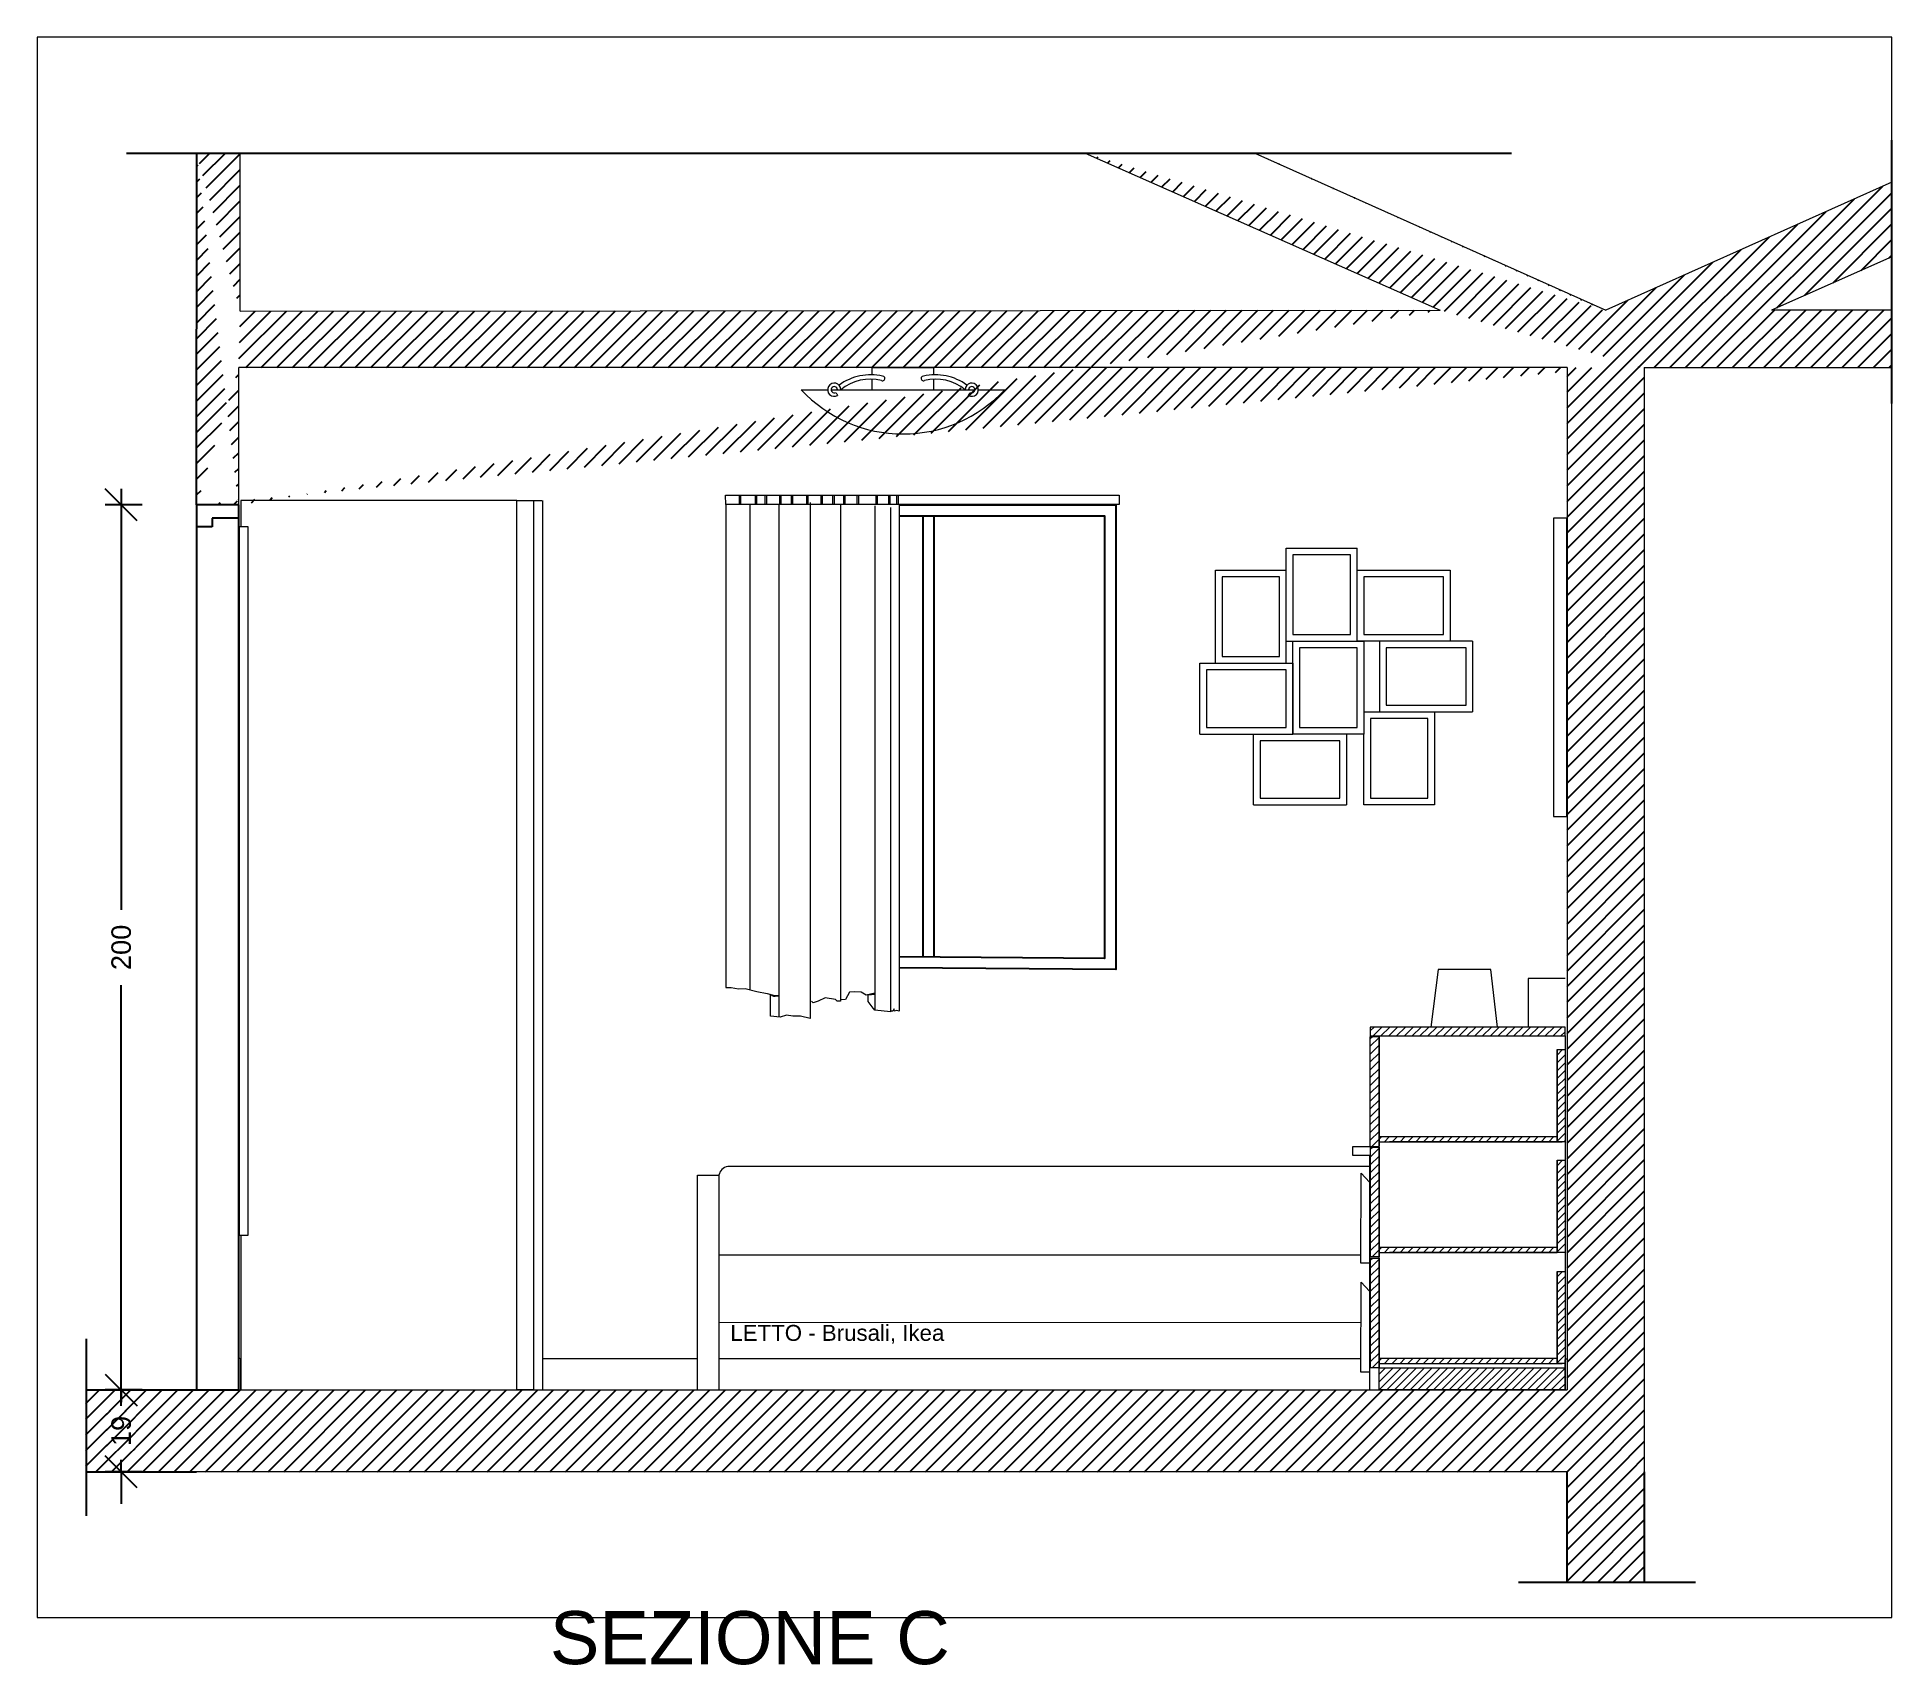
# Paper-space layout 'C' of a CAD drawing. Header units: inches. Extents: x 47 to 256, y 13 to 197.
# The model-space entities are those that its viewports show. They can reach past a viewport. Long polylines and large blocks are cut down to what shows.
import ezdxf

# ---------------------------------------------------------------- set-up
doc = ezdxf.new("R2010")
doc.units = ezdxf.units.IN
doc.header["$MEASUREMENT"] = 0
doc.layers.get('0').update_dxf_attribs({"color": 140})
doc.layers.get('Defpoints').update_dxf_attribs({"color": 6})
for name, color, linetype, lineweight in [('A-ANNO-DIMS', 3, 'Continuous', 18), ('A-DETL-MBND', 140, 'Continuous', 18), ('A-DOOR-FULL', 2, 'Continuous', 25), ('A-FURN', 8, 'Continuous', 18), ('battiscopa e pavimento', 6, 'Continuous', 13)]:
    doc.layers.add(name, color=color, linetype=linetype, lineweight=lineweight)
doc.layers.add('FINESTRE', color=4, linetype='Continuous')
doc.layers.add('G-ANNO-NPLT', color=210, linetype='Continuous', plot=False)
doc.styles.add('ARIAL', font='Arial.ttf')
doc.styles.get("Standard").update_dxf_attribs({"font": 'Arial.ttf'})
doc.dimstyles.new('TICK_36', dxfattribs={"dimtxt": 2.2, "dimasz": 3.6, "dimexe": 1.8, "dimexo": 1.2, "dimgap": 1.8, "dimtad": 0, "dimdec": 0, "dimzin": 0, "dimdsep": 46, "dimtxsty": 'ARIAL', "dimblk": 'OBLIQUE', "dimblk1": 'OBLIQUE', "dimblk2": 'OBLIQUE', "dimcen": 1.8, "dimdle": 1.8, "dimclrd": 256, "dimclrt": 256, "dimadec": 0, "dimazin": 0, "dimtfac": 1, "dimtdec": 0, "dimtmove": 1, "dimatfit": 3, "dimldrblk": 'OPEN90', "dimfxl": 1, "dimtfill": 1, "dimtolj": 1, "dimtzin": 0, "dimarcsym": 0})

# ---------------------------------------------------------------- blocks, each defined once
blk = doc.blocks.new('_Oblique')
at = {"color": 0, "linetype": 'ByBlock', "lineweight": -2}
blk.add_line((-0.5, -0.5), (0.5, 0.5), dxfattribs=at)
blk = doc.blocks.new('*D173')
at = {"layer": 'A-ANNO-DIMS', "lineweight": -2, "transparency": 16777216}
for p, q in [((56.09, 145.6), (56.09, 98.06)), ((56.09, 42), (56.09, 89.54))]:
    blk.add_line(p, q, dxfattribs=at)
at = {"layer": 'A-ANNO-DIMS', "color": 0, "lineweight": -2, "transparency": 16777216}
for p, q in [((58.44, 143.8), (54.29, 143.8)), ((58.44, 43.8), (54.29, 43.8))]:
    blk.add_line(p, q, dxfattribs=at)
at = {"layer": 'Defpoints', "color": 0, "transparency": 16777216}
for p in [(56.09, 143.8), (59.64, 143.8), (59.64, 43.8)]:
    blk.add_point(p, dxfattribs=at)
at = {"layer": 'A-ANNO-DIMS', "lineweight": -2, "transparency": 16777216, "xscale": 3.6, "yscale": 3.6, "zscale": 3.6}
for p, rotation in [((56.09, 143.8), 90), ((56.09, 43.8), 270)]:
    blk.add_blockref('_Oblique', p, dxfattribs=dict(at, rotation=rotation))
at = {"layer": 'A-ANNO-DIMS', "transparency": 16777216, "insert": (56.09, 93.8), "char_height": 2.2, "attachment_point": 5, "rotation": 90, "style": 'ARIAL', "bg_fill": 3, "box_fill_scale": 1.25, "bg_fill_color": 256, "bg_fill_true_color": 13158600, "bg_fill_transparency": 0}
blk.add_mtext('\\A1;200', dxfattribs=at)
blk = doc.blocks.new('_Open90')
at = {"color": 0, "linetype": 'ByBlock', "lineweight": -2}
for p, q in [((0, 0), (-1, 0)), ((-0.5, 0.5), (0, 0)), ((0, 0), (-0.5, -0.5))]:
    blk.add_line(p, q, dxfattribs=at)
blk = doc.blocks.new('*D174')
at = {"layer": 'A-ANNO-DIMS', "lineweight": -2, "transparency": 16777216}
for p, q in [((56.09, 43.8), (56.09, 47.4)), ((56.09, 43.8), (56.09, 42.44)), ((56.09, 34.55), (56.09, 35.9)), ((56.09, 34.55), (56.09, 30.95))]:
    blk.add_line(p, q, dxfattribs=at)
at = {"layer": 'A-ANNO-DIMS', "color": 0, "lineweight": -2, "transparency": 16777216}
for p, q in [((58.44, 43.8), (54.29, 43.8)), ((58.44, 34.55), (54.29, 34.55))]:
    blk.add_line(p, q, dxfattribs=at)
at = {"layer": 'Defpoints', "color": 0, "transparency": 16777216}
for p in [(59.64, 43.8), (56.09, 34.55), (59.64, 34.55)]:
    blk.add_point(p, dxfattribs=at)
at = {"layer": 'A-ANNO-DIMS', "lineweight": -2, "transparency": 16777216, "xscale": 3.6, "yscale": 3.6, "zscale": 3.6}
for p, rotation in [((56.09, 43.8), 270), ((56.09, 34.55), 90)]:
    blk.add_blockref('_Oblique', p, dxfattribs=dict(at, rotation=rotation))
at = {"layer": 'A-ANNO-DIMS', "transparency": 16777216, "insert": (56.09, 39.17), "char_height": 2.2, "attachment_point": 5, "rotation": 90, "style": 'ARIAL', "bg_fill": 3, "box_fill_scale": 1.25, "bg_fill_color": 256, "bg_fill_true_color": 13158600, "bg_fill_transparency": 0}
blk.add_mtext('\\A1;19', dxfattribs=at)

msp = doc.modelspace()

# ---------------------------------------------------------------- hatches: boundary and pattern name
h = msp.add_hatch()
h.set_pattern_fill('ANSI31', color=1, scale=20)
edge = h.paths.add_edge_path()
edge.add_line((1584.52, 2240.58), (1284.42, 2240.58))
edge.add_line((1284.77, 2253.31), (1555.8, 2253.58))
edge.add_line((1284.42, 2209.58), (1284.42, 2240.58))
edge.add_line((1274.91, 2209.58), (1274.93, 2289.06))
edge.add_line((1284.77, 2253.31), (1284.77, 2289.06))
edge.add_line((1274.93, 2289.06), (1284.77, 2289.06))
edge.add_line((1284.42, 2209.58), (1274.91, 2209.58))
edge.add_line((1593.22, 2240.58), (1593.22, 2253.3))
edge.add_line((1513.96, 2289.06), (1593.23, 2253.58))
edge.add_line((1475.63, 2289.06), (1513.96, 2289.06))
edge.add_line((1475.63, 2289.06), (1555.8, 2253.58))
edge.add_line((1601.93, 2240.58), (1584.52, 2240.58))
h = msp.add_hatch()
h.set_pattern_fill('ANSI31', color=1, scale=20)
h.paths.add_polyline_path([(1657.85, 2253.55), (1630.65, 2253.58), (1657.85, 2265.62), (1657.85, 2282.51), (1593.23, 2253.59), (1593.23, 2240.58), (1601.93, 2240.58), (1657.85, 2240.58)])
h = msp.add_hatch()
h.set_pattern_fill('ANSI31', color=1, scale=20)
h.paths.add_polyline_path([(1601.93, 2240.58), (1584.52, 2240.58), (1584.52, 2009.58), (1284.42, 2009.58), (1274.91, 2009.58), (1274.91, 1991.08), (1601.93, 1991.08)])
h = msp.add_hatch()
h.set_pattern_fill('ANSI31', color=1, scale=20)
h.paths.add_polyline_path([(1274.91, 2009.58), (1249.91, 2009.58), (1249.91, 1991.08), (1274.91, 1991.08)])
h = msp.add_hatch()
h.set_pattern_fill('ANSI31', color=1, scale=20)
h.paths.add_polyline_path([(1601.93, 1991.08), (1584.52, 1991.08), (1584.52, 1966.08), (1601.93, 1966.08)])
at = {"layer": 'A-FURN'}
h = msp.add_hatch(dxfattribs=at)
h.set_pattern_fill('ANSI31', color=256, scale=10)
h.set_pattern_definition([(45, (869.9682, 1913.876), (-0.8838835, 0.8838835), [])])
h.paths.add_polyline_path([(1540.03, 2091.58), (1540.03, 2089.58), (1584.03, 2089.58), (1584.03, 2091.58)])
h.paths.add_polyline_path([(1584.03, 2009.58), (1584.03, 2014.58), (1542.03, 2014.58), (1542.03, 2009.58)])
h = msp.add_hatch(dxfattribs=at)
h.set_pattern_fill('ANSI31', color=256, scale=10)
h.set_pattern_definition([(45, (1062.6248, 1913.876), (-0.8838835, 0.8838835), [])])
h.paths.add_polyline_path([(1542.03, 2066.76), (1582.23, 2066.76), (1582.23, 2065.68), (1544.35, 2065.68), (1542.03, 2065.68)])
h.paths.add_polyline_path([(1540.03, 2089.48), (1542.03, 2089.48), (1542.03, 2064.68), (1540.03, 2064.68)])
h = msp.add_hatch(dxfattribs=at)
h.set_pattern_fill('ANSI31', color=256, scale=10)
h.set_pattern_definition([(45, (1184.5735, 1913.876), (-0.8838835, 0.8838835), [])])
h.paths.add_polyline_path([(1582.23, 2086.48), (1584.03, 2086.48), (1584.03, 2065.68), (1582.23, 2065.68)])
h = msp.add_hatch(dxfattribs=at)
h.set_pattern_fill('ANSI31', color=256, scale=10)
h.set_pattern_definition([(45, (1062.6248, 1888.8596), (-0.8838835, 0.8838835), [])])
h.paths.add_polyline_path([(1582.23, 2041.75), (1582.23, 2040.67), (1544.35, 2040.67), (1542.03, 2040.67), (1542.03, 2041.75)])
h.paths.add_polyline_path([(1540.03, 2064.47), (1542.03, 2064.47), (1542.03, 2039.67), (1540.03, 2039.67)])
h = msp.add_hatch(dxfattribs=at)
h.set_pattern_fill('ANSI31', color=256, scale=10)
h.set_pattern_definition([(45, (1184.5735, 1888.8596), (-0.8838835, 0.8838835), [])])
h.paths.add_polyline_path([(1582.23, 2061.47), (1584.03, 2061.47), (1584.03, 2040.67), (1582.23, 2040.67)])
h = msp.add_hatch(dxfattribs=at)
h.set_pattern_fill('ANSI31', color=256, scale=10)
h.set_pattern_definition([(45, (1062.6248, 1863.776), (-0.8838835, 0.8838835), [])])
h.paths.add_polyline_path([(1542.03, 2016.66), (1582.23, 2016.66), (1582.23, 2015.58), (1544.35, 2015.58), (1542.03, 2015.58)])
h.paths.add_polyline_path([(1540.03, 2039.38), (1542.03, 2039.38), (1542.03, 2014.58), (1540.03, 2014.58)])
h = msp.add_hatch(dxfattribs=at)
h.set_pattern_fill('ANSI31', color=256, scale=10)
h.set_pattern_definition([(45, (1184.5735, 1863.776), (-0.8838835, 0.8838835), [])])
h.paths.add_polyline_path([(1582.23, 2036.38), (1584.03, 2036.38), (1584.03, 2015.58), (1582.23, 2015.58)])

# ---------------------------------------------------------------- linework, layer by layer
at = {"color": 191}
msp.add_line((1259.06, 2289.06), (1571.94, 2289.06), dxfattribs=at)
for p, q in [((1274.91, 2209.58), (1274.93, 2289.06)), ((1284.42, 2209.58), (1274.91, 2209.58)), ((1249.91, 2009.58), (1274.91, 2009.58)), ((1274.91, 2009.58), (1284.42, 2009.58)), ((1249.91, 1991.08), (1274.91, 1991.08)), ((1584.52, 1966.08), (1584.52, 1991.08)), ((1601.93, 1991.08), (1601.93, 1966.08))]:
    msp.add_line(p, q)
at = {"layer": 'A-DETL-MBND'}
for p, q in [((1284.77, 2253.31), (1284.77, 2289.06)), ((1475.63, 2289.06), (1555.8, 2253.58)), ((1513.96, 2289.06), (1593.23, 2253.58)), ((1657.85, 2282.51), (1593.21, 2253.58)), ((1657.85, 2265.62), (1630.65, 2253.58)), ((1284.77, 2253.31), (1555.8, 2253.58)), ((1657.85, 2253.55), (1630.65, 2253.58)), ((1584.52, 2240.58), (1284.42, 2240.58)), ((1584.52, 2240.58), (1584.52, 2009.58)), ((1601.92, 2240.58), (1657.85, 2240.58)), ((1601.93, 2240.58), (1601.93, 1991.08)), ((1284.42, 2009.58), (1584.52, 2009.58)), ((1284.42, 2009.58), (1584.52, 2009.58)), ((1584.52, 1991.08), (1274.91, 1991.08))]:
    msp.add_line(p, q, dxfattribs=at)
msp.add_lwpolyline([(1284.42, 2209.58), (1284.42, 2240.58)], dxfattribs=at)
at = {"layer": 'A-DOOR-FULL'}
for p, q in [((1274.91, 2209.58), (1274.91, 2009.58)), ((1284.42, 2009.58), (1284.42, 2209.58)), ((1278.42, 2204.58), (1274.91, 2204.58)), ((1284.42, 2206.58), (1278.42, 2206.58)), ((1278.42, 2206.58), (1278.42, 2204.58))]:
    msp.add_line(p, q, dxfattribs=at)
at = {"layer": 'A-FURN'}
for p, q in [((1427.47, 2238.96), (1427.47, 2240.58)), ((1427.47, 2240.58), (1441.47, 2240.58)), ((1427.47, 2235.58), (1427.47, 2237.96)), ((1441.47, 2238.96), (1441.47, 2240.58)), ((1441.47, 2235.58), (1441.47, 2237.96)), ((1411.47, 2235.58), (1417.44, 2235.58)), ((1418.24, 2235.58), (1450.7, 2235.58)), ((1451.5, 2235.58), (1457.47, 2235.58)), ((1347.12, 2210.58), (1350.91, 2210.58)), ((1350.91, 2210.58), (1352.91, 2210.58)), ((1351.01, 2210.58), (1351.01, 2009.58)), ((1353.01, 2210.58), (1353.01, 2009.58)), ((1394.38, 2211.78), (1483.31, 2211.78)), ((1394.44, 2209.67), (1394.38, 2211.78)), ((1483.31, 2209.67), (1394.44, 2209.67)), ((1394.44, 2209.67), (1394.44, 2100.49)), ((1399.9, 2209.67), (1399.9, 2100.03)), ((1406.44, 2209.68), (1406.44, 2093.83)), ((1413.48, 2210.09), (1413.48, 2093.52)), ((1420.36, 2209.61), (1420.36, 2097.45)), ((1428.08, 2209.36), (1428.08, 2095.48)), ((1431.62, 2208.94), (1431.62, 2095.04)), ((1433.59, 2209.71), (1433.59, 2095.18)), ((1483.31, 2211.78), (1483.31, 2209.67)), ((1521.05, 2173.78), (1521.05, 2199.78)), ((1521.05, 2199.78), (1535.55, 2199.78)), ((1535.55, 2199.78), (1537.05, 2199.78)), ((1537.05, 2193.28), (1537.05, 2199.78)), ((1535.55, 2198.28), (1522.55, 2198.28)), ((1522.55, 2198.28), (1522.55, 2180.28)), ((1535.55, 2180.28), (1535.55, 2198.28)), ((1505.05, 2173.78), (1505.05, 2194.78)), ((1505.05, 2194.78), (1519.55, 2194.78)), ((1519.55, 2193.28), (1506.55, 2193.28)), ((1506.55, 2193.28), (1506.55, 2175.28)), ((1519.55, 2194.78), (1521.05, 2194.78)), ((1519.55, 2175.28), (1519.55, 2193.28)), ((1537.05, 2194.78), (1558.05, 2194.78)), ((1537.05, 2178.78), (1537.05, 2193.28)), ((1556.55, 2193.28), (1538.55, 2193.28)), ((1538.55, 2193.28), (1538.55, 2180.28)), ((1556.55, 2180.28), (1556.55, 2193.28)), ((1558.05, 2194.78), (1558.05, 2178.78)), ((1521.05, 2188.28), (1521.05, 2189.78)), ((1521.05, 2178.78), (1537.05, 2178.78)), ((1522.55, 2180.28), (1535.55, 2180.28)), ((1522.55, 2157.78), (1522.55, 2178.78)), ((1563.15, 2178.78), (1537.05, 2178.78)), ((1537.05, 2178.78), (1538.55, 2178.78)), ((1538.55, 2180.28), (1556.55, 2180.28)), ((1538.55, 2178.78), (1538.55, 2157.78)), ((1542.15, 2177.28), (1542.15, 2178.78)), ((1563.15, 2178.78), (1563.15, 2162.78)), ((1506.55, 2175.28), (1519.55, 2175.28)), ((1537.05, 2177.28), (1524.05, 2177.28)), ((1524.05, 2177.28), (1524.05, 2159.28)), ((1537.05, 2159.28), (1537.05, 2177.28)), ((1542.15, 2162.78), (1542.15, 2177.28)), ((1561.65, 2177.28), (1543.65, 2177.28)), ((1543.65, 2177.28), (1543.65, 2164.28)), ((1561.65, 2164.28), (1561.65, 2177.28)), ((1501.55, 2172.28), (1501.55, 2173.78)), ((1501.55, 2173.78), (1522.55, 2173.78)), ((1501.55, 2157.78), (1501.55, 2172.28)), ((1521.05, 2172.28), (1503.05, 2172.28)), ((1503.05, 2172.28), (1503.05, 2159.28)), ((1521.05, 2159.28), (1521.05, 2172.28)), ((1522.55, 2173.78), (1522.55, 2157.78)), ((1538.55, 2162.78), (1563.15, 2162.78)), ((1543.65, 2164.28), (1561.65, 2164.28)), ((1554.55, 2162.78), (1554.55, 2141.78)), ((1501.55, 2157.78), (1522.55, 2157.78)), ((1503.05, 2159.28), (1521.05, 2159.28)), ((1513.64, 2156.28), (1513.64, 2157.78)), ((1538.55, 2157.78), (1522.55, 2157.78)), ((1524.05, 2159.28), (1537.05, 2159.28)), ((1534.64, 2157.78), (1534.64, 2141.78)), ((1538.55, 2141.78), (1538.55, 2157.78)), ((1553.05, 2161.28), (1540.05, 2161.28)), ((1540.05, 2161.28), (1540.05, 2143.28)), ((1553.05, 2143.28), (1553.05, 2161.28)), ((1513.64, 2141.78), (1513.64, 2156.28)), ((1533.14, 2156.28), (1515.14, 2156.28)), ((1515.14, 2156.28), (1515.14, 2143.28)), ((1533.14, 2143.28), (1533.14, 2156.28)), ((1513.64, 2141.78), (1534.64, 2141.78)), ((1515.14, 2143.28), (1533.14, 2143.28)), ((1554.55, 2141.78), (1538.55, 2141.78)), ((1540.05, 2143.28), (1553.05, 2143.28)), ((1394.44, 2100.49), (1395.62, 2100.49)), ((1395.62, 2100.49), (1397.32, 2100.2)), ((1397.32, 2100.2), (1398.83, 2100.3)), ((1398.83, 2100.3), (1401.48, 2099.64)), ((1401.48, 2099.64), (1403.75, 2099.16)), ((1403.75, 2099.16), (1405.45, 2098.69)), ((1422.42, 2099.44), (1421.46, 2097.83)), ((1423.56, 2099.54), (1422.42, 2099.44)), ((1424.99, 2099.44), (1423.56, 2099.54)), ((1426.14, 2098.81), (1424.99, 2099.44)), ((1428.08, 2099.2), (1426.14, 2098.81)), ((1427.93, 2099.02), (1428.08, 2099.17)), ((1428.08, 2099.17), (1428.08, 2099.21)), ((1584.03, 2102.58), (1575.66, 2102.58)), ((1575.66, 2102.58), (1575.66, 2091.58)), ((1404.51, 2094.04), (1404.51, 2098.95)), ((1404.94, 2098.67), (1404.52, 2098.94)), ((1405.29, 2098.52), (1404.94, 2098.67)), ((1405.62, 2098.51), (1405.29, 2098.52)), ((1405.45, 2098.69), (1406.49, 2098.79)), ((1406.26, 2098.55), (1405.62, 2098.51)), ((1406.43, 2098.65), (1406.26, 2098.55)), ((1406.45, 2098.77), (1406.43, 2098.65)), ((1414.18, 2097.06), (1413.79, 2097.45)), ((1415.34, 2097.45), (1414.18, 2097.06)), ((1416.89, 2098.22), (1415.34, 2097.45)), ((1419.21, 2097.83), (1416.89, 2098.22)), ((1419.59, 2097.45), (1419.21, 2097.83)), ((1420.36, 2097.45), (1419.59, 2097.45)), ((1421.46, 2097.83), (1420.51, 2097.73)), ((1426.57, 2097.38), (1426.57, 2098.93)), ((1426.57, 2098.93), (1426.81, 2098.91)), ((1427.73, 2095.82), (1426.57, 2097.38)), ((1426.81, 2098.91), (1427.06, 2098.92)), ((1427.06, 2098.92), (1427.37, 2098.96)), ((1427.37, 2098.96), (1427.66, 2099.02)), ((1427.66, 2099.02), (1427.93, 2099.02)), ((1428.12, 2095.43), (1427.73, 2095.82)), ((1431.62, 2095.04), (1428.12, 2095.43)), ((1431.86, 2095.16), (1431.62, 2095.24)), ((1432.18, 2095.16), (1431.86, 2095.16)), ((1432.5, 2095.71), (1432.18, 2095.16)), ((1432.5, 2095.16), (1432.5, 2095.71)), ((1433.05, 2095.32), (1432.5, 2095.16)), ((1433.59, 2095.18), (1433.05, 2095.32)), ((1406.69, 2093.8), (1404.51, 2094.04)), ((1408.14, 2094.28), (1406.69, 2093.8)), ((1409.59, 2094.04), (1408.14, 2094.28)), ((1411.28, 2094.04), (1409.59, 2094.04)), ((1413.48, 2093.52), (1411.28, 2094.04)), ((1540.03, 2064.58), (1540.03, 2089.48)), ((1542.03, 2014.58), (1542.03, 2089.58)), ((1584.03, 2089.58), (1584.03, 2014.58)), ((1582.23, 2086.48), (1582.23, 2065.68)), ((1542.03, 2065.68), (1582.23, 2065.68)), ((1582.23, 2065.68), (1544.35, 2065.68)), ((1536.1, 2062.58), (1536.1, 2064.58)), ((1536.1, 2064.58), (1542.03, 2064.58)), ((1540.03, 2062.58), (1536.1, 2062.58)), ((1539.9, 2037.08), (1539.9, 2062.58)), ((1540.03, 2064.47), (1540.03, 2039.67)), ((1582.23, 2061.47), (1582.23, 2040.67)), ((1388.06, 2009.59), (1388.06, 2058.09)), ((1388.06, 2058.09), (1392.89, 2058.09)), ((1392.89, 2058.09), (1392.89, 2040.09)), ((1537.9, 2038.24), (1538, 2058.58)), ((1539.86, 2056.56), (1538, 2058.58)), ((1542.03, 2040.67), (1582.23, 2040.67)), ((1582.23, 2040.67), (1544.35, 2040.67)), ((1392.89, 2040.09), (1537.91, 2040.13)), ((1392.89, 2040.09), (1392.89, 2009.59)), ((1539.9, 2038.24), (1537.9, 2038.24)), ((1539.9, 2018.58), (1539.9, 2037.08)), ((1542.03, 2039.67), (1540.03, 2039.67)), ((1540.03, 2039.38), (1540.03, 2014.58)), ((1582.23, 2036.38), (1582.23, 2015.58)), ((1537.9, 2013.58), (1538, 2033.93)), ((1539.86, 2031.91), (1538, 2033.93)), ((1392.89, 2024.84), (1537.96, 2024.87)), ((1539.9, 2009.58), (1539.9, 2018.58)), ((1542.03, 2015.58), (1582.23, 2015.58)), ((1542.03, 2015.58), (1582.23, 2015.58)), ((1539.9, 2013.58), (1537.9, 2013.58)), ((1542.03, 2014.58), (1540.03, 2014.58)), ((1351.01, 2009.58), (1347.22, 2009.58)), ((1351.01, 2009.58), (1353.01, 2009.58)), ((1575.66, 2009.58), (1575.66, 2009.58))]:
    msp.add_line(p, q, dxfattribs=at)
for points in [[(1284.91, 2044.58), (1284.91, 2009.58), (1347.22, 2009.58), (1347.22, 2210.58), (1284.91, 2210.58), (1284.91, 2204.58)], [(1568.77, 2091.58), (1567.22, 2104.58), (1555.37, 2104.58), (1553.72, 2091.58)], [(1540.03, 2089.48), (1542.03, 2089.48), (1542.03, 2064.68)], [(1582.23, 2086.48), (1584.03, 2086.48), (1584.03, 2065.68), (1582.23, 2065.68), (1582.23, 2086.48)], [(1582.23, 2066.76), (1542.03, 2066.76), (1542.03, 2065.68), (1583.35, 2065.68)], [(1540.03, 2064.47), (1542.03, 2064.47), (1542.03, 2039.67)], [(1582.23, 2061.47), (1584.03, 2061.47), (1584.03, 2040.67), (1582.23, 2040.67), (1582.23, 2061.47)], [(1582.23, 2041.75), (1542.03, 2041.75), (1542.03, 2040.67), (1582.23, 2040.67)], [(1540.03, 2039.38), (1542.03, 2039.38), (1542.03, 2014.58)], [(1582.23, 2036.38), (1584.03, 2036.38), (1584.03, 2015.58), (1582.23, 2015.58), (1582.23, 2036.38)], [(1582.23, 2016.66), (1542.03, 2016.66), (1542.03, 2015.58), (1583.35, 2015.58)]]:
    msp.add_lwpolyline(points, dxfattribs=at)
for points in [[(1397.52, 2211.78), (1397.77, 2211.78), (1397.77, 2209.67), (1397.52, 2209.67)], [(1401.12, 2211.78), (1401.37, 2211.78), (1401.37, 2209.67), (1401.12, 2209.67)], [(1403.36, 2211.78), (1403.61, 2211.78), (1403.61, 2209.67), (1403.36, 2209.67)], [(1406.62, 2211.78), (1406.87, 2211.78), (1406.87, 2209.67), (1406.62, 2209.67)], [(1409.27, 2211.78), (1409.52, 2211.78), (1409.52, 2209.67), (1409.27, 2209.67)], [(1412.73, 2211.78), (1412.98, 2211.78), (1412.98, 2209.67), (1412.73, 2209.67)], [(1415.99, 2211.78), (1416.24, 2211.78), (1416.24, 2209.67), (1415.99, 2209.67)], [(1418.64, 2211.78), (1418.89, 2211.78), (1418.89, 2209.67), (1418.64, 2209.67)], [(1421.08, 2211.78), (1421.34, 2211.78), (1421.34, 2209.67), (1421.08, 2209.67)], [(1424.14, 2211.78), (1424.39, 2211.78), (1424.39, 2209.67), (1424.14, 2209.67)], [(1428.42, 2211.78), (1428.67, 2211.78), (1428.67, 2209.67), (1428.42, 2209.67)], [(1431.27, 2211.78), (1431.52, 2211.78), (1431.52, 2209.67), (1431.27, 2209.67)], [(1433.1, 2211.78), (1433.36, 2211.78), (1433.36, 2209.67), (1433.1, 2209.67)], [(1286.52, 2044.58), (1286.52, 2204.58), (1284.52, 2204.58), (1284.52, 2044.58)], [(1581.42, 2139.14), (1584.42, 2139.14), (1584.42, 2206.57), (1581.42, 2206.57)], [(1584.03, 2089.58), (1584.03, 2091.58), (1540.03, 2091.58), (1540.03, 2089.58)], [(1584.03, 2014.58), (1584.03, 2009.58), (1542.03, 2009.58), (1542.03, 2014.58)]]:
    msp.add_lwpolyline(points, close=True, dxfattribs=at)
msp.add_lwpolyline([(1539.9, 2060.08), (1394.89, 2060.09, 0.321067), (1392.89, 2058.09)], format="xyb", dxfattribs=at)
for centre, radius, start, end in [((1427.13, 2227.06), 11.9, 76.7103, 126.6028), ((1427.13, 2227.39), 10.58, 76.322, 129.2418), ((1429.86, 2238.13), 0.514, 243.4206, 90), ((1439.08, 2238.13), 0.514, 90, 296.5794), ((1441.81, 2227.06), 11.9, 53.3972, 103.2897), ((1441.81, 2227.39), 10.58, 50.7582, 103.678), ((1434.47, 2257.03), 31.45, 223.0029, 316.9971), ((1418.94, 2235.58), 1.5, 0, 300.8093), ((1418.94, 2235.58), 0.7, 0, 300.8093), ((1441.94, 2248.43), 26.34, 210.7004, 212.4408), ((1450, 2235.58), 1.5, 239.1907, 180), ((1427, 2248.43), 26.34, 327.5592, 329.2996), ((1450, 2235.58), 0.7, 239.1907, 180)]:
    msp.add_arc(centre, radius, start, end, dxfattribs=at)
at = {"layer": 'battiscopa e pavimento'}
for p, q in [((1284.91, 2009.58), (1284.91, 2016.61)), ((1388.06, 2016.58), (1353.01, 2016.58)), ((1537.92, 2016.58), (1392.89, 2016.58)), ((1584.03, 2009.58), (1584.03, 2016.45))]:
    msp.add_line(p, q, dxfattribs=at)
for centre, start, end in [((1284.42, 2015.74), 60.2328, 90), ((1584.52, 2015.58), 90, 119.7672)]:
    msp.add_arc(centre, 1, start, end, dxfattribs=at)
at = {"layer": 'FINESTRE'}
for p, q in [((1438.92, 2207.08), (1438.92, 2107.4)), ((1441.42, 2207.08), (1441.42, 2107.4))]:
    msp.add_line(p, q, dxfattribs=at)
for points in [[(1433.59, 2209.58), (1482.52, 2209.58), (1482.52, 2104.58), (1433.59, 2104.95)], [(1433.59, 2207.08), (1480.02, 2207.08), (1480.02, 2107.1), (1433.59, 2107.45)]]:
    msp.add_lwpolyline(points, dxfattribs=at)

psp = doc.layouts.new('C')

# ---------------------------------------------------------------- linework, layer by layer
at = {"color": 191}
for p, q in [((256.08, 155.24), (256.08, 185.01)), ((52.11, 49.59), (52.11, 29.59)), ((233.91, 22.05), (213.91, 22.05))]:
    psp.add_line(p, q, dxfattribs=at)

# ---------------------------------------------------------------- texts
at = {"layer": 'A-ANNO-DIMS', "insert": (124.88, 51.15), "char_height": 1.8, "width": 177.6262, "attachment_point": 1}
psp.add_mtext('LETTO - Brusali, Ikea', dxfattribs=at)
at = {"layer": 'A-ANNO-DIMS', "insert": (104.5, 18.82), "char_height": 6, "attachment_point": 1}
psp.add_mtext_dynamic_manual_height_columns('SEZIONE C', width=216.6224, gutter_width=1, heights=[0], dxfattribs=at)

# ---------------------------------------------------------------- viewports
at = {"layer": 'G-ANNO-NPLT', "view_target_point": (11.29, 272.3)}
psp.add_viewport(center=(151.33, 107.37), size=(209.49, 178.5439), view_center_point=(1437.07, 1864.42), view_height=357.0879, dxfattribs=at)

# ---------------------------------------------------------------- next in the draw order: dimensions: what is measured, and where the dimension line sits
at = {"layer": 'A-ANNO-DIMS'}
dim = psp.add_linear_dim(base=(56.09, 143.8), p1=(59.64, 43.8), p2=(59.64, 143.8), angle=90, dimstyle='TICK_36', override={"dimlfac": -2}, dxfattribs=at)
dim.commit()
dim.dimension.update_dxf_attribs({"geometry": '*D173', "text_midpoint": (56.09, 93.8)})

# ---------------------------------------------------------------- next in the draw order: dimensions: what is measured, and where the dimension line sits
dim = psp.add_linear_dim(base=(56.09, 34.55), p1=(59.64, 43.8), p2=(59.64, 34.55), angle=90, dimstyle='TICK_36', override={"dimlfac": -2}, dxfattribs=at)
dim.commit()
dim.dimension.update_dxf_attribs({"geometry": '*D174', "text_midpoint": (56.09, 39.17)})

doc.saveas('drawing.dxf')
